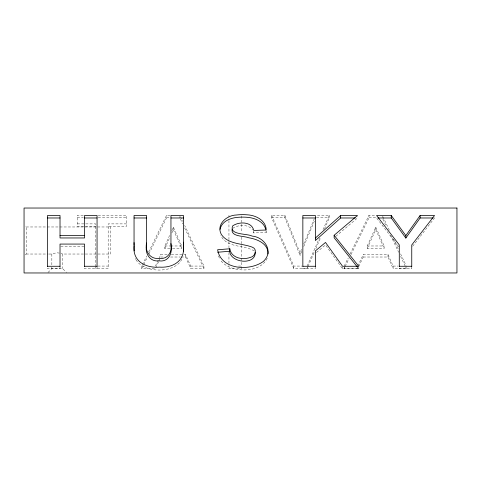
<?xml version="1.0" encoding="UTF-8"?>
<svg xmlns="http://www.w3.org/2000/svg" width="481" height="481" viewBox="0 0 481 481"><rect width="100%" height="100%" fill="white"/><g stroke="black" fill="none" stroke-linecap="round" stroke-linejoin="round"><path stroke-width="0.36" stroke-dasharray="2.4 1.8" d="M301.767 251.256L300.06 255.351L300.06 252.868L301.767 248.773M303.764 243.987L314.315 218.711M303.764 246.47L314.315 221.194M307.161 266.065L319.438 237.939M323.028 229.702L329.317 215.296L316.456 215.296M300.06 252.868L284.884 215.296L271.609 215.296L271.609 217.779L293.801 268.548L307.161 268.548L307.762 267.177M308.062 266.486L314.346 252.08M315.843 248.653L320.635 237.674M324.525 228.758L329.317 217.779L329.317 215.296M169.967 248.461L164.821 248.461L164.821 245.977L170.003 234.542M171.837 230.501L173.358 227.14L181.728 245.977L181.728 248.461L170.701 248.461M164.821 248.461L170.003 237.025M171.837 232.984L173.358 229.623L173.358 227.14M367.237 245.977L375.775 227.14L384.145 245.977L384.145 248.461L367.237 248.461L367.237 245.977L384.145 245.977M367.237 248.461L375.775 229.623L375.775 227.14M155.393 266.065L158.574 259.283M158.892 258.604L160.804 254.533L167.562 254.533M158.574 261.766L155.393 268.548L141.781 268.548L141.781 266.065L144.649 266.065M158.892 261.087L159.848 259.049M357.81 266.065L363.221 254.533L387.993 254.533L393.109 266.065L393.109 268.548L406.385 268.548L406.385 266.684M344.198 266.684L344.198 268.548L357.81 268.548L358.441 267.189M358.76 266.51L363.221 257.016L363.221 254.533M181.848 259.289C174.645 273.707 144.108 273.352 136.129 259.95M142.436 264.73L146.681 256.042M148.635 252.038L166.594 215.296L170.274 215.296M141.781 268.548L143.41 265.205M143.741 264.538L147.33 257.191M148.966 253.854L166.594 217.779L166.594 215.296M267.262 258.225C260.077 274.128 229.064 273.082 220.268 259.836M344.198 266.065L348.112 258.05M350.072 254.04L369.011 215.296L375.625 215.296M344.198 268.548L344.847 267.214M345.172 266.54L349.092 258.525M351.052 254.521L369.011 217.779L369.011 215.296M412.662 246.272L434.541 217.983L434.541 216.745M25.349 254.894L26.214 254.028L26.214 226.972L25.349 226.106M47.998 272.486L51.846 268.638L62.668 268.638L66.516 272.486M232.624 228.427C238.203 224.501 248.178 223.948 252.639 229.858M335.84 236.309L357.473 217.983L357.473 216.745M316.492 252.465L325.511 244.925L342.55 268.753L358.742 268.753L358.742 266.889M48.918 254.028C52.483 254.575 55.736 252.074 59.337 253.072M253.289 231.355L253.727 232.942L266.24 232.491L266.24 230.633M83.279 215.296L77.309 215.296L77.309 226.365L95.659 226.365M98.202 215.296L126.563 215.296L126.563 226.365L108.171 226.365M77.309 217.779L83.279 217.779M98.202 217.779L126.563 217.779M166.594 217.779L170.274 217.779M271.609 217.779L284.884 217.779L300.06 255.351M316.456 217.779L329.317 217.779M369.011 217.779L377.098 217.779M77.309 223.887L95.659 223.887L95.659 266.33M126.563 223.887L108.171 223.887L108.171 268.548L95.659 268.548L95.659 266.684M26.214 226.972L110.63 226.972L110.63 254.028L62.668 254.028L61.081 253.475M164.821 245.977L169.967 245.977M170.701 245.977L181.728 245.977M60.762 246.555L84.542 246.555M26.214 254.028L48.184 254.028M171.314 254.533L185.576 254.533L190.692 266.065L190.692 268.548L203.968 268.548L203.968 266.065L184.656 225.451M163.059 257.016L160.804 257.016L160.804 254.533M170.563 257.016L180.321 257.016M181.072 257.016L185.576 257.016L190.692 268.548M363.221 257.016L387.993 257.016L393.109 268.548M97.865 266.065L108.171 266.065M190.692 266.065L203.968 266.065M238.522 266.065L241.468 266.065M271.609 215.296L293.801 266.065L301.966 266.065M393.109 266.065L398.268 266.065M254.215 250.932C243.759 244.576 226.99 248.286 220.827 235.552M357.81 267.58L358.742 268.753M398.827 246.795L376.581 217.983L376.581 216.745M382.888 216.648L389.321 230.189M393.506 238.991L398.659 249.819M400.589 253.878L406.06 265.386M382.888 219.132L385.786 225.228M390.608 235.377L398.659 252.303M400.589 256.361L405.417 266.516M405.736 267.195L406.385 268.548M180.471 216.648L182.726 221.386M180.471 219.132L182.726 223.869M184.656 227.934L203.968 268.548M375.775 229.623L384.145 248.461M173.358 229.623L181.728 248.461M218.482 255.886L219.877 259.325M135.474 258.453L135.876 259.463M265.921 230.585L266.24 232.491M411.754 266.889L411.754 268.753L399.284 268.753L399.284 266.889M387.993 254.533L387.993 257.016M382.245 216.54L382.245 217.779M357.81 266.684L357.81 268.548M342.55 266.889L342.55 268.753M315.368 266.889L315.368 268.753L302.85 268.753L302.85 266.889M307.161 266.684L307.161 268.548M293.801 266.065L293.801 268.548M284.884 215.296L284.884 217.779M253.727 231.704L253.727 232.942M241.468 215.915L241.468 232.714M241.468 237.193L241.468 268.548L228.95 268.548L228.95 265.56M228.95 215.296L228.95 217.159M228.95 220.52L228.95 247.643M228.95 252.627L228.95 264.815M185.576 254.533L185.576 257.016M179.828 216.54L179.828 217.779M97.054 266.889L97.054 268.753L84.542 268.753L84.542 266.889M62.668 254.028L62.668 268.638M60.023 266.889L60.023 268.753L47.511 268.753L47.511 266.889M51.846 254.028L51.846 266.45M51.846 267.177L51.846 268.638"/><path stroke-width="0.72" d="M146.561 242.995C144.697 251.13 150.12 259.644 159.115 258.369C167.965 259.794 172.643 251.341 170.953 243.584M183.465 242.165L183.327 251.13M183.453 245.406C185.359 260.618 173.286 268.049 159.494 267.135C145.791 268.188 132.323 261.405 134.079 245.821M220.082 229.353C221.5 221.909 229.431 218.296 236.273 217.496A44.505 36.46 0 0 1 247.204 217.304C254.714 217.893 263.618 221.284 265.704 229.317M232.125 229.215C230.712 236.995 244.144 235.756 248.653 237.764C257.209 239.099 268.404 243.584 268.019 253.962M399.284 266.54L399.284 244.901L376.581 215.5L391.251 215.5L391.251 217.983L405.832 238.071L405.832 235.588L420.123 215.5L434.541 215.5L411.754 244.967L411.754 266.546M405.832 238.071L420.123 217.983L420.123 215.5M315.368 238.047L340.644 215.5L357.473 215.5L334.133 235.275L334.133 237.758L357.347 266.997M355.279 217.983L340.644 217.983L315.368 240.53L315.368 215.5L302.85 215.5L302.85 266.51M229.798 248.779L217.622 249.747C220.935 269.865 249.537 271.506 263.341 261.442C274.122 251.629 264.724 237.169 252.074 236.087C247.45 233.393 228.902 235.245 232.624 225.944C238.72 221.47 251.888 221.314 253.727 230.459L266.24 230.008C265.957 220.31 255.808 215.211 247.204 214.821A44.505 36.46 0 0 0 236.273 215.013C226.798 215.193 215.879 224.453 221.326 234.427C228.234 244.522 241.823 243.182 252.14 247.12C257.708 248.905 255.357 256.644 250.33 257.401C242.755 260.281 231.247 258.141 229.798 248.779C227.14 262.74 255.904 266.306 255.195 252.369M217.622 252.23L229.798 251.262M47.511 217.983L60.023 217.983M84.542 217.983L97.054 217.983M134.049 217.983L146.561 217.983M170.953 217.983L183.465 217.983M302.85 217.983L315.368 217.983M378.048 217.983L391.251 217.983M420.123 217.983L433.098 217.983M60.023 235.48L84.542 235.48M47.511 266.27L60.023 266.27M84.542 266.27L97.054 266.27M302.85 266.27L315.368 266.27M399.284 266.27L411.754 266.27M334.133 235.275L358.742 266.27L342.55 266.27L325.511 242.442L315.368 250.926L315.368 266.558M391.251 215.5L405.832 235.588M134.217 250.89L134.049 242.58M340.644 215.5L340.644 217.983M183.465 244.649L183.465 215.5L170.953 215.5L170.953 246.068C172.643 253.824 167.965 262.277 159.115 260.852C150.12 262.127 144.697 253.613 146.561 245.478L146.561 215.5L134.049 215.5L134.049 245.063M97.054 266.51L97.054 215.5L84.542 215.5L84.542 237.963L60.023 237.963L60.023 215.5L47.511 215.5L47.511 266.51M84.542 266.528L84.542 244.071L60.023 244.071L60.023 266.528M456.95 208.032L24.05 208.032L24.05 272.967L456.95 272.967L456.95 208.032"/></g></svg>
